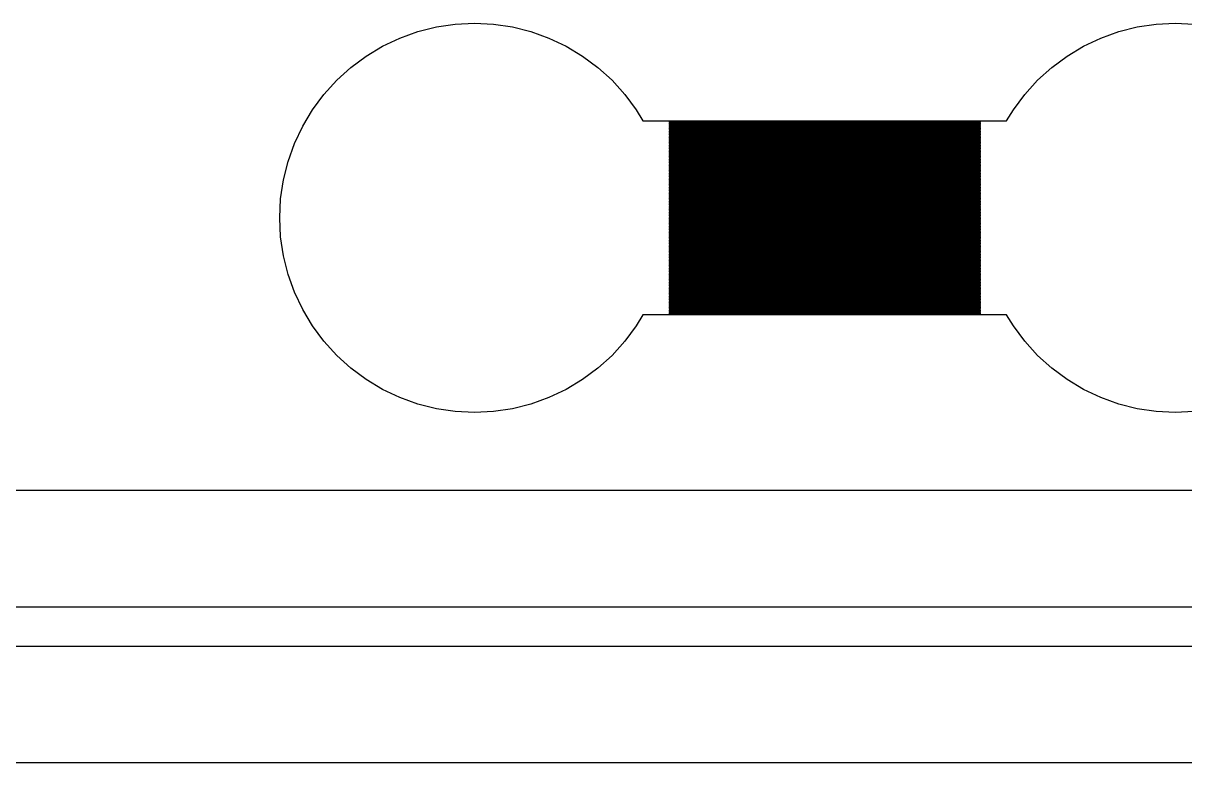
# Model space of a CAD drawing. Extents: x -16 to 132, y -40 to 113.
# Drawn here: x 26.29 to 41.54, y -2.56 to 7.16 of the extents above; entities that cross this region are included whole.
import ezdxf

# ---------------------------------------------------------------- set-up
doc = ezdxf.new("R2010")
doc.units = 0

msp = doc.modelspace()

# ---------------------------------------------------------------- linework, layer by layer
for p, q in [((31.2336, 6.96358), (31.4698, 7.04811)), ((31.4698, 7.04811), (31.7132, 7.10905)), ((31.7132, 7.10905), (31.9613, 7.14587)), ((31.9613, 7.14587), (32.2119, 7.15819)), ((32.2119, 7.15819), (32.4625, 7.14587)), ((32.4625, 7.14587), (32.7106, 7.10905)), ((32.7106, 7.10905), (32.954, 7.04811)), ((32.954, 7.04811), (33.1902, 6.96358)), ((40.437, 6.96358), (40.6732, 7.04811)), ((40.6732, 7.04811), (40.9165, 7.10905)), ((40.9165, 7.10905), (41.1647, 7.14587)), ((41.1647, 7.14587), (41.4153, 7.15819)), ((41.4153, 7.15819), (41.6659, 7.14587)), ((31.0068, 6.85631), (31.2336, 6.96358)), ((33.1902, 6.96358), (33.417, 6.85631)), ((40.2102, 6.85631), (40.437, 6.96358)), ((30.5901, 6.5779), (30.7916, 6.72733)), ((30.7916, 6.72733), (31.0068, 6.85631)), ((33.417, 6.85631), (33.6322, 6.72733)), ((33.6322, 6.72733), (33.8337, 6.5779)), ((39.7935, 6.5779), (39.995, 6.72733)), ((39.995, 6.72733), (40.2102, 6.85631)), ((30.4042, 6.40941), (30.5901, 6.5779)), ((33.8337, 6.5779), (34.0196, 6.40941)), ((39.6076, 6.40941), (39.7935, 6.5779)), ((30.2357, 6.22351), (30.4042, 6.40941)), ((34.0196, 6.40941), (34.1881, 6.22351)), ((39.4391, 6.22351), (39.6076, 6.40941)), ((30.0863, 6.022), (30.2357, 6.22351)), ((34.1881, 6.22351), (34.3375, 6.022)), ((39.2896, 6.022), (39.4391, 6.22351)), ((29.9573, 5.80681), (30.0863, 6.022)), ((34.3375, 6.022), (34.4258, 5.87482)), ((39.2014, 5.87482), (39.2896, 6.022)), ((29.85, 5.58), (29.9573, 5.80681)), ((34.4258, 5.87482), (39.2014, 5.87482)), ((38.8588, 5.86459), (34.7684, 5.86459)), ((34.7684, 5.86459), (34.7684, 5.85437)), ((34.7684, 5.85437), (38.8588, 5.85437)), ((38.8588, 5.84415), (34.7684, 5.84415)), ((34.7684, 5.84415), (34.7684, 5.83391)), ((34.7684, 5.83391), (38.8588, 5.83391)), ((38.8588, 5.82368), (34.7684, 5.82368)), ((34.7684, 5.82368), (34.7684, 5.81348)), ((34.7684, 5.81348), (38.8588, 5.81348)), ((38.8588, 5.80324), (34.7684, 5.80324)), ((34.7684, 5.80324), (34.7684, 5.79301)), ((38.8588, 5.85437), (38.8588, 5.86459)), ((38.8588, 5.83391), (38.8588, 5.84415)), ((38.8588, 5.81348), (38.8588, 5.82368)), ((38.8588, 5.79301), (38.8588, 5.80324)), ((34.7684, 5.79301), (38.8588, 5.79301)), ((38.8588, 5.78279), (34.7684, 5.78279)), ((34.7684, 5.78279), (34.7684, 5.77255)), ((34.7684, 5.77255), (38.8588, 5.77255)), ((38.8588, 5.76234), (34.7684, 5.76234)), ((34.7684, 5.76234), (34.7684, 5.75212)), ((34.7684, 5.75212), (38.8588, 5.75212)), ((38.8588, 5.74188), (34.7684, 5.74188)), ((34.7684, 5.74188), (34.7684, 5.73166)), ((34.7684, 5.73166), (38.8588, 5.73166)), ((38.8588, 5.72142), (34.7684, 5.72142)), ((34.7684, 5.72142), (34.7684, 5.71121)), ((34.7684, 5.71121), (38.8588, 5.71121)), ((38.8588, 5.70099), (34.7684, 5.70099)), ((34.7684, 5.70099), (34.7684, 5.69075)), ((34.7684, 5.69075), (38.8588, 5.69075)), ((38.8588, 5.68053), (34.7684, 5.68053)), ((34.7684, 5.68053), (34.7684, 5.6703)), ((34.7684, 5.6703), (38.8588, 5.6703)), ((38.8588, 5.66006), (34.7684, 5.66006)), ((34.7684, 5.66006), (34.7684, 5.64986)), ((34.7684, 5.64986), (38.8588, 5.64986)), ((38.8588, 5.77255), (38.8588, 5.78279)), ((38.8588, 5.75212), (38.8588, 5.76234)), ((38.8588, 5.73166), (38.8588, 5.74188)), ((38.8588, 5.71121), (38.8588, 5.72142)), ((38.8588, 5.69075), (38.8588, 5.70099)), ((38.8588, 5.6703), (38.8588, 5.68053)), ((38.8588, 5.64986), (38.8588, 5.66006)), ((29.7655, 5.3438), (29.85, 5.58)), ((38.8588, 5.63963), (34.7684, 5.63963)), ((34.7684, 5.63963), (34.7684, 5.62939)), ((34.7684, 5.62939), (38.8588, 5.62939)), ((38.8588, 5.61917), (34.7684, 5.61917)), ((34.7684, 5.61917), (34.7684, 5.60893)), ((34.7684, 5.60893), (38.8588, 5.60893)), ((38.8588, 5.59872), (34.7684, 5.59872)), ((34.7684, 5.59872), (34.7684, 5.5885)), ((34.7684, 5.5885), (38.8588, 5.5885)), ((38.8588, 5.57826), (34.7684, 5.57826)), ((34.7684, 5.57826), (34.7684, 5.56804)), ((34.7684, 5.56804), (38.8588, 5.56804)), ((38.8588, 5.55782), (34.7684, 5.55782)), ((34.7684, 5.55782), (34.7684, 5.54759)), ((34.7684, 5.54759), (38.8588, 5.54759)), ((38.8588, 5.53737), (34.7684, 5.53737)), ((34.7684, 5.53737), (34.7684, 5.52715)), ((34.7684, 5.52715), (38.8588, 5.52715)), ((38.8588, 5.51691), (34.7684, 5.51691)), ((34.7684, 5.51691), (34.7684, 5.50668)), ((34.7684, 5.50668), (38.8588, 5.50668)), ((38.8588, 5.49646), (34.7684, 5.49646)), ((34.7684, 5.49646), (34.7684, 5.48624)), ((38.8588, 5.62939), (38.8588, 5.63963)), ((38.8588, 5.60893), (38.8588, 5.61917)), ((38.8588, 5.5885), (38.8588, 5.59872)), ((38.8588, 5.56804), (38.8588, 5.57826)), ((38.8588, 5.54759), (38.8588, 5.55782)), ((38.8588, 5.52715), (38.8588, 5.53737)), ((38.8588, 5.50668), (38.8588, 5.51691)), ((38.8588, 5.48624), (38.8588, 5.49646)), ((29.7045, 5.10043), (29.7655, 5.3438)), ((34.7684, 5.48624), (38.8588, 5.48624)), ((38.8588, 5.47601), (34.7684, 5.47601)), ((34.7684, 5.47601), (34.7684, 5.46577)), ((34.7684, 5.46577), (38.8588, 5.46577)), ((38.8588, 5.45555), (34.7684, 5.45555)), ((34.7684, 5.45555), (34.7684, 5.44533)), ((34.7684, 5.44533), (38.8588, 5.44533)), ((38.8588, 5.4351), (34.7684, 5.4351)), ((34.7684, 5.4351), (34.7684, 5.42488)), ((34.7684, 5.42488), (38.8588, 5.42488)), ((38.8588, 5.41466), (34.7684, 5.41466)), ((34.7684, 5.41466), (34.7684, 5.40442)), ((34.7684, 5.40442), (38.8588, 5.40442)), ((38.8588, 5.3942), (34.7684, 5.3942)), ((34.7684, 5.3942), (34.7684, 5.38399)), ((34.7684, 5.38399), (38.8588, 5.38399)), ((38.8588, 5.37375), (34.7684, 5.37375)), ((34.7684, 5.37375), (34.7684, 5.36353)), ((34.7684, 5.36353), (38.8588, 5.36353)), ((38.8588, 5.35329), (34.7684, 5.35329)), ((34.7684, 5.35329), (34.7684, 5.34306)), ((34.7684, 5.34306), (38.8588, 5.34306)), ((38.8588, 5.46577), (38.8588, 5.47601)), ((38.8588, 5.44533), (38.8588, 5.45555)), ((38.8588, 5.42488), (38.8588, 5.4351)), ((38.8588, 5.40442), (38.8588, 5.41466)), ((38.8588, 5.38399), (38.8588, 5.3942)), ((38.8588, 5.36353), (38.8588, 5.37375)), ((38.8588, 5.34306), (38.8588, 5.35329)), ((38.8588, 5.33286), (34.7684, 5.33286)), ((34.7684, 5.33286), (34.7684, 5.32262)), ((34.7684, 5.32262), (38.8588, 5.32262)), ((38.8588, 5.31239), (34.7684, 5.31239)), ((34.7684, 5.31239), (34.7684, 5.30217)), ((34.7684, 5.30217), (38.8588, 5.30217)), ((38.8588, 5.29193), (34.7684, 5.29193)), ((34.7684, 5.29193), (34.7684, 5.28171)), ((34.7684, 5.28171), (38.8588, 5.28171)), ((38.8588, 5.2715), (34.7684, 5.2715)), ((34.7684, 5.2715), (34.7684, 5.26126)), ((34.7684, 5.26126), (38.8588, 5.26126)), ((38.8588, 5.25104), (34.7684, 5.25104)), ((34.7684, 5.25104), (34.7684, 5.24081)), ((34.7684, 5.24081), (38.8588, 5.24081)), ((38.8588, 5.23058), (34.7684, 5.23058)), ((34.7684, 5.23058), (34.7684, 5.22037)), ((34.7684, 5.22037), (38.8588, 5.22037)), ((38.8588, 5.21013), (34.7684, 5.21013)), ((34.7684, 5.21013), (34.7684, 5.19991)), ((34.7684, 5.19991), (38.8588, 5.19991)), ((38.8588, 5.18968), (34.7684, 5.18968)), ((34.7684, 5.18968), (34.7684, 5.17944)), ((38.8588, 5.32262), (38.8588, 5.33286)), ((38.8588, 5.30217), (38.8588, 5.31239)), ((38.8588, 5.28171), (38.8588, 5.29193)), ((38.8588, 5.26126), (38.8588, 5.2715)), ((38.8588, 5.24081), (38.8588, 5.25104)), ((38.8588, 5.22037), (38.8588, 5.23058)), ((38.8588, 5.19991), (38.8588, 5.21013)), ((38.8588, 5.17944), (38.8588, 5.18968)), ((29.6677, 4.85226), (29.7045, 5.10043)), ((34.7684, 5.17944), (38.8588, 5.17944)), ((38.8588, 5.16924), (34.7684, 5.16924)), ((34.7684, 5.16924), (34.7684, 5.15901)), ((34.7684, 5.15901), (38.8588, 5.15901)), ((38.8588, 5.14877), (34.7684, 5.14877)), ((34.7684, 5.14877), (34.7684, 5.13855)), ((34.7684, 5.13855), (38.8588, 5.13855)), ((38.8588, 5.12833), (34.7684, 5.12833)), ((34.7684, 5.12833), (34.7684, 5.11809)), ((34.7684, 5.11809), (38.8588, 5.11809)), ((38.8588, 5.10788), (34.7684, 5.10788)), ((34.7684, 5.10788), (34.7684, 5.09764)), ((34.7684, 5.09764), (38.8588, 5.09764)), ((38.8588, 5.08742), (34.7684, 5.08742)), ((34.7684, 5.08742), (34.7684, 5.07719)), ((34.7684, 5.07719), (38.8588, 5.07719)), ((38.8588, 5.06696), (34.7684, 5.06696)), ((34.7684, 5.06696), (34.7684, 5.05675)), ((34.7684, 5.05675), (38.8588, 5.05675)), ((38.8588, 5.04652), (34.7684, 5.04652)), ((34.7684, 5.04652), (34.7684, 5.03629)), ((34.7684, 5.03629), (38.8588, 5.03629)), ((38.8588, 5.15901), (38.8588, 5.16924)), ((38.8588, 5.13855), (38.8588, 5.14877)), ((38.8588, 5.11809), (38.8588, 5.12833)), ((38.8588, 5.09764), (38.8588, 5.10788)), ((38.8588, 5.07719), (38.8588, 5.08742)), ((38.8588, 5.05675), (38.8588, 5.06696)), ((38.8588, 5.03629), (38.8588, 5.04652)), ((38.8588, 5.02606), (34.7684, 5.02606)), ((34.7684, 5.02606), (34.7684, 5.01584)), ((34.7684, 5.01584), (38.8588, 5.01584)), ((38.8588, 5.00562), (34.7684, 5.00562)), ((34.7684, 5.00562), (34.7684, 4.99539)), ((34.7684, 4.99539), (38.8588, 4.99539)), ((38.8588, 4.98517), (34.7684, 4.98517)), ((34.7684, 4.98517), (34.7684, 4.97493)), ((34.7684, 4.97493), (38.8588, 4.97493)), ((38.8588, 4.96471), (34.7684, 4.96471)), ((34.7684, 4.96471), (34.7684, 4.95447)), ((34.7684, 4.95447), (38.8588, 4.95447)), ((38.8588, 4.94426), (34.7684, 4.94426)), ((34.7684, 4.94426), (34.7684, 4.93404)), ((34.7684, 4.93404), (38.8588, 4.93404)), ((38.8588, 4.9238), (34.7684, 4.9238)), ((34.7684, 4.9238), (34.7684, 4.91357)), ((34.7684, 4.91357), (38.8588, 4.91357)), ((38.8588, 4.90335), (34.7684, 4.90335)), ((34.7684, 4.90335), (34.7684, 4.89313)), ((34.7684, 4.89313), (38.8588, 4.89313)), ((38.8588, 4.8829), (34.7684, 4.8829)), ((34.7684, 4.8829), (34.7684, 4.87268)), ((38.8588, 5.01584), (38.8588, 5.02606)), ((38.8588, 4.99539), (38.8588, 5.00562)), ((38.8588, 4.97493), (38.8588, 4.98517)), ((38.8588, 4.95447), (38.8588, 4.96471)), ((38.8588, 4.93404), (38.8588, 4.94426)), ((38.8588, 4.91357), (38.8588, 4.9238)), ((38.8588, 4.89313), (38.8588, 4.90335)), ((38.8588, 4.87268), (38.8588, 4.8829)), ((29.6554, 4.6017), (29.6677, 4.85226)), ((34.7684, 4.87268), (38.8588, 4.87268)), ((38.8588, 4.86244), (34.7684, 4.86244)), ((34.7684, 4.86244), (34.7684, 4.85222)), ((34.7684, 4.85222), (38.8588, 4.85222)), ((38.8588, 4.842), (34.7684, 4.842)), ((34.7684, 4.842), (34.7684, 4.83177)), ((34.7684, 4.83177), (38.8588, 4.83177)), ((38.8588, 4.82155), (34.7684, 4.82155)), ((34.7684, 4.82155), (34.7684, 4.81131)), ((34.7684, 4.81131), (38.8588, 4.81131)), ((38.8588, 4.80109), (34.7684, 4.80109)), ((34.7684, 4.80109), (34.7684, 4.79088)), ((34.7684, 4.79088), (38.8588, 4.79088)), ((38.8588, 4.78064), (34.7684, 4.78064)), ((34.7684, 4.78064), (34.7684, 4.77042)), ((34.7684, 4.77042), (38.8588, 4.77042)), ((38.8588, 4.76019), (34.7684, 4.76019)), ((34.7684, 4.76019), (34.7684, 4.74995)), ((34.7684, 4.74995), (38.8588, 4.74995)), ((38.8588, 4.73973), (34.7684, 4.73973)), ((34.7684, 4.73973), (34.7684, 4.72952)), ((34.7684, 4.72952), (38.8588, 4.72952)), ((38.8588, 4.85222), (38.8588, 4.86244)), ((38.8588, 4.83177), (38.8588, 4.842)), ((38.8588, 4.81131), (38.8588, 4.82155)), ((38.8588, 4.79088), (38.8588, 4.80109)), ((38.8588, 4.77042), (38.8588, 4.78064)), ((38.8588, 4.74995), (38.8588, 4.76019)), ((38.8588, 4.72952), (38.8588, 4.73973)), ((29.6677, 4.35112), (29.6554, 4.6017)), ((38.8588, 4.71928), (34.7684, 4.71928)), ((34.7684, 4.71928), (34.7684, 4.70906)), ((34.7684, 4.70906), (38.8588, 4.70906)), ((38.8588, 4.69882), (34.7684, 4.69882)), ((34.7684, 4.69882), (34.7684, 4.6886)), ((34.7684, 4.6886), (38.8588, 4.6886)), ((38.8588, 4.67839), (34.7684, 4.67839)), ((34.7684, 4.67839), (34.7684, 4.66815)), ((34.7684, 4.66815), (38.8588, 4.66815)), ((38.8588, 4.65793), (34.7684, 4.65793)), ((34.7684, 4.65793), (34.7684, 4.64771)), ((34.7684, 4.64771), (38.8588, 4.64771)), ((38.8588, 4.63747), (34.7684, 4.63747)), ((34.7684, 4.63747), (34.7684, 4.62726)), ((34.7684, 4.62726), (38.8588, 4.62726)), ((38.8588, 4.61703), (34.7684, 4.61703)), ((34.7684, 4.61703), (34.7684, 4.6068)), ((34.7684, 4.6068), (38.8588, 4.6068)), ((38.8588, 4.59659), (34.7684, 4.59659)), ((34.7684, 4.59659), (34.7684, 4.58635)), ((34.7684, 4.58635), (38.8588, 4.58635)), ((38.8588, 4.57613), (34.7684, 4.57613)), ((34.7684, 4.57613), (34.7684, 4.56592)), ((38.8588, 4.70906), (38.8588, 4.71928)), ((38.8588, 4.6886), (38.8588, 4.69882)), ((38.8588, 4.66815), (38.8588, 4.67839)), ((38.8588, 4.64771), (38.8588, 4.65793)), ((38.8588, 4.62726), (38.8588, 4.63747)), ((38.8588, 4.6068), (38.8588, 4.61703)), ((38.8588, 4.58635), (38.8588, 4.59659)), ((38.8588, 4.56592), (38.8588, 4.57613)), ((34.7684, 4.56592), (38.8588, 4.56592)), ((38.8588, 4.55568), (34.7684, 4.55568)), ((34.7684, 4.55568), (34.7684, 4.54546)), ((34.7684, 4.54546), (38.8588, 4.54546)), ((38.8588, 4.53523), (34.7684, 4.53523)), ((34.7684, 4.53523), (34.7684, 4.52499)), ((34.7684, 4.52499), (38.8588, 4.52499)), ((38.8588, 4.51479), (34.7684, 4.51479)), ((34.7684, 4.51479), (34.7684, 4.50456)), ((34.7684, 4.50456), (38.8588, 4.50456)), ((38.8588, 4.49432), (34.7684, 4.49432)), ((34.7684, 4.49432), (34.7684, 4.4841)), ((34.7684, 4.4841), (38.8588, 4.4841)), ((38.8588, 4.47386), (34.7684, 4.47386)), ((34.7684, 4.47386), (34.7684, 4.46365)), ((34.7684, 4.46365), (38.8588, 4.46365)), ((38.8588, 4.45343), (34.7684, 4.45343)), ((34.7684, 4.45343), (34.7684, 4.44319)), ((34.7684, 4.44319), (38.8588, 4.44319)), ((38.8588, 4.43297), (34.7684, 4.43297)), ((34.7684, 4.43297), (34.7684, 4.42274)), ((38.8588, 4.54546), (38.8588, 4.55568)), ((38.8588, 4.52499), (38.8588, 4.53523)), ((38.8588, 4.50456), (38.8588, 4.51479)), ((38.8588, 4.4841), (38.8588, 4.49432)), ((38.8588, 4.46365), (38.8588, 4.47386)), ((38.8588, 4.44319), (38.8588, 4.45343)), ((38.8588, 4.42274), (38.8588, 4.43297)), ((29.7045, 4.10295), (29.6677, 4.35112)), ((34.7684, 4.42274), (38.8588, 4.42274)), ((38.8588, 4.41252), (34.7684, 4.41252)), ((34.7684, 4.41252), (34.7684, 4.4023)), ((34.7684, 4.4023), (38.8588, 4.4023)), ((38.8588, 4.39207), (34.7684, 4.39207)), ((34.7684, 4.39207), (34.7684, 4.38184)), ((34.7684, 4.38184), (38.8588, 4.38184)), ((38.8588, 4.37161), (34.7684, 4.37161)), ((34.7684, 4.37161), (34.7684, 4.36139)), ((34.7684, 4.36139), (38.8588, 4.36139)), ((38.8588, 4.35117), (34.7684, 4.35117)), ((34.7684, 4.35117), (34.7684, 4.34094)), ((34.7684, 4.34094), (38.8588, 4.34094)), ((38.8588, 4.3307), (34.7684, 4.3307)), ((34.7684, 4.3307), (34.7684, 4.32048)), ((34.7684, 4.32048), (38.8588, 4.32048)), ((38.8588, 4.31026), (34.7684, 4.31026)), ((34.7684, 4.31026), (34.7684, 4.30003)), ((34.7684, 4.30003), (38.8588, 4.30003)), ((38.8588, 4.28981), (34.7684, 4.28981)), ((34.7684, 4.28981), (34.7684, 4.27959)), ((34.7684, 4.27959), (38.8588, 4.27959)), ((38.8588, 4.4023), (38.8588, 4.41252)), ((38.8588, 4.38184), (38.8588, 4.39207)), ((38.8588, 4.36139), (38.8588, 4.37161)), ((38.8588, 4.34094), (38.8588, 4.35117)), ((38.8588, 4.32048), (38.8588, 4.3307)), ((38.8588, 4.30003), (38.8588, 4.31026)), ((38.8588, 4.27959), (38.8588, 4.28981)), ((38.8588, 4.26935), (34.7684, 4.26935)), ((34.7684, 4.26935), (34.7684, 4.25912)), ((34.7684, 4.25912), (38.8588, 4.25912)), ((38.8588, 4.24892), (34.7684, 4.24892)), ((34.7684, 4.24892), (34.7684, 4.23868)), ((34.7684, 4.23868), (38.8588, 4.23868)), ((38.8588, 4.22845), (34.7684, 4.22845)), ((34.7684, 4.22845), (34.7684, 4.21822)), ((34.7684, 4.21822), (38.8588, 4.21822)), ((38.8588, 4.20799), (34.7684, 4.20799)), ((34.7684, 4.20799), (34.7684, 4.19777)), ((34.7684, 4.19777), (38.8588, 4.19777)), ((38.8588, 4.18755), (34.7684, 4.18755)), ((34.7684, 4.18755), (34.7684, 4.17732)), ((34.7684, 4.17732), (38.8588, 4.17732)), ((38.8588, 4.1671), (34.7684, 4.1671)), ((34.7684, 4.1671), (34.7684, 4.15686)), ((34.7684, 4.15686), (38.8588, 4.15686)), ((38.8588, 4.14664), (34.7684, 4.14664)), ((34.7684, 4.14664), (34.7684, 4.13643)), ((34.7684, 4.13643), (38.8588, 4.13643)), ((38.8588, 4.12619), (34.7684, 4.12619)), ((34.7684, 4.12619), (34.7684, 4.11597)), ((38.8588, 4.25912), (38.8588, 4.26935)), ((38.8588, 4.23868), (38.8588, 4.24892)), ((38.8588, 4.21822), (38.8588, 4.22845)), ((38.8588, 4.19777), (38.8588, 4.20799)), ((38.8588, 4.17732), (38.8588, 4.18755)), ((38.8588, 4.15686), (38.8588, 4.1671)), ((38.8588, 4.13643), (38.8588, 4.14664)), ((38.8588, 4.11597), (38.8588, 4.12619)), ((29.7655, 3.85959), (29.7045, 4.10295)), ((34.7684, 4.11597), (38.8588, 4.11597)), ((38.8588, 4.10574), (34.7684, 4.10574)), ((34.7684, 4.10574), (34.7684, 4.0955)), ((34.7684, 4.0955), (38.8588, 4.0955)), ((38.8588, 4.0853), (34.7684, 4.0853)), ((34.7684, 4.0853), (34.7684, 4.07506)), ((34.7684, 4.07506), (38.8588, 4.07506)), ((38.8588, 4.06483), (34.7684, 4.06483)), ((34.7684, 4.06483), (34.7684, 4.05461)), ((34.7684, 4.05461), (38.8588, 4.05461)), ((38.8588, 4.04437), (34.7684, 4.04437)), ((34.7684, 4.04437), (34.7684, 4.03416)), ((34.7684, 4.03416), (38.8588, 4.03416)), ((38.8588, 4.02394), (34.7684, 4.02394)), ((34.7684, 4.02394), (34.7684, 4.0137)), ((34.7684, 4.0137), (38.8588, 4.0137)), ((38.8588, 4.00348), (34.7684, 4.00348)), ((34.7684, 4.00348), (34.7684, 3.99326)), ((34.7684, 3.99326), (38.8588, 3.99326)), ((38.8588, 3.98302), (34.7684, 3.98302)), ((34.7684, 3.98302), (34.7684, 3.97281)), ((34.7684, 3.97281), (38.8588, 3.97281)), ((38.8588, 4.0955), (38.8588, 4.10574)), ((38.8588, 4.07506), (38.8588, 4.0853)), ((38.8588, 4.05461), (38.8588, 4.06483)), ((38.8588, 4.03416), (38.8588, 4.04437)), ((38.8588, 4.0137), (38.8588, 4.02394)), ((38.8588, 3.99326), (38.8588, 4.00348)), ((38.8588, 3.97281), (38.8588, 3.98302)), ((29.85, 3.62338), (29.7655, 3.85959)), ((38.8588, 3.96257), (34.7684, 3.96257)), ((34.7684, 3.96257), (34.7684, 3.95235)), ((34.7684, 3.95235), (38.8588, 3.95235)), ((38.8588, 3.94212), (34.7684, 3.94212)), ((34.7684, 3.94212), (34.7684, 3.93188)), ((34.7684, 3.93188), (38.8588, 3.93188)), ((38.8588, 3.92168), (34.7684, 3.92168)), ((34.7684, 3.92168), (34.7684, 3.91145)), ((34.7684, 3.91145), (38.8588, 3.91145)), ((38.8588, 3.90121), (34.7684, 3.90121)), ((34.7684, 3.90121), (34.7684, 3.89099)), ((34.7684, 3.89099), (38.8588, 3.89099)), ((38.8588, 3.88077), (34.7684, 3.88077)), ((34.7684, 3.88077), (34.7684, 3.87054)), ((34.7684, 3.87054), (38.8588, 3.87054)), ((38.8588, 3.86032), (34.7684, 3.86032)), ((34.7684, 3.86032), (34.7684, 3.8501)), ((34.7684, 3.8501), (38.8588, 3.8501)), ((38.8588, 3.83986), (34.7684, 3.83986)), ((34.7684, 3.83986), (34.7684, 3.82964)), ((34.7684, 3.82964), (38.8588, 3.82964)), ((38.8588, 3.8194), (34.7684, 3.8194)), ((34.7684, 3.8194), (34.7684, 3.80919)), ((38.8588, 3.95235), (38.8588, 3.96257)), ((38.8588, 3.93188), (38.8588, 3.94212)), ((38.8588, 3.91145), (38.8588, 3.92168)), ((38.8588, 3.89099), (38.8588, 3.90121)), ((38.8588, 3.87054), (38.8588, 3.88077)), ((38.8588, 3.8501), (38.8588, 3.86032)), ((38.8588, 3.82964), (38.8588, 3.83986)), ((38.8588, 3.80919), (38.8588, 3.8194)), ((34.7684, 3.80919), (38.8588, 3.80919)), ((38.8588, 3.79897), (34.7684, 3.79897)), ((34.7684, 3.79897), (34.7684, 3.78873)), ((34.7684, 3.78873), (38.8588, 3.78873)), ((38.8588, 3.7785), (34.7684, 3.7785)), ((34.7684, 3.7785), (34.7684, 3.76828)), ((34.7684, 3.76828), (38.8588, 3.76828)), ((38.8588, 3.75806), (34.7684, 3.75806)), ((34.7684, 3.75806), (34.7684, 3.74783)), ((34.7684, 3.74783), (38.8588, 3.74783)), ((38.8588, 3.73761), (34.7684, 3.73761)), ((34.7684, 3.73761), (34.7684, 3.72737)), ((34.7684, 3.72737), (38.8588, 3.72737)), ((38.8588, 3.71715), (34.7684, 3.71715)), ((34.7684, 3.71715), (34.7684, 3.70692)), ((34.7684, 3.70692), (38.8588, 3.70692)), ((38.8588, 3.6967), (34.7684, 3.6967)), ((34.7684, 3.6967), (34.7684, 3.68648)), ((34.7684, 3.68648), (38.8588, 3.68648)), ((38.8588, 3.67624), (34.7684, 3.67624)), ((34.7684, 3.67624), (34.7684, 3.66602)), ((34.7684, 3.66602), (38.8588, 3.66602)), ((38.8588, 3.78873), (38.8588, 3.79897)), ((38.8588, 3.76828), (38.8588, 3.7785)), ((38.8588, 3.74783), (38.8588, 3.75806)), ((38.8588, 3.72737), (38.8588, 3.73761)), ((38.8588, 3.70692), (38.8588, 3.71715)), ((38.8588, 3.68648), (38.8588, 3.6967)), ((38.8588, 3.66602), (38.8588, 3.67624)), ((29.9573, 3.39658), (29.85, 3.62338)), ((38.8588, 3.65579), (34.7684, 3.65579)), ((34.7684, 3.65579), (34.7684, 3.64557)), ((34.7684, 3.64557), (38.8588, 3.64557)), ((38.8588, 3.63535), (34.7684, 3.63535)), ((34.7684, 3.63535), (34.7684, 3.62512)), ((34.7684, 3.62512), (38.8588, 3.62512)), ((38.8588, 3.61488), (34.7684, 3.61488)), ((34.7684, 3.61488), (34.7684, 3.60466)), ((34.7684, 3.60466), (38.8588, 3.60466)), ((38.8588, 3.59445), (34.7684, 3.59445)), ((34.7684, 3.59445), (34.7684, 3.58421)), ((34.7684, 3.58421), (38.8588, 3.58421)), ((38.8588, 3.57399), (34.7684, 3.57399)), ((34.7684, 3.57399), (34.7684, 3.56375)), ((34.7684, 3.56375), (38.8588, 3.56375)), ((38.8588, 3.55353), (34.7684, 3.55353)), ((34.7684, 3.55353), (34.7684, 3.54332)), ((34.7684, 3.54332), (38.8588, 3.54332)), ((38.8588, 3.53308), (34.7684, 3.53308)), ((34.7684, 3.53308), (34.7684, 3.52286)), ((34.7684, 3.52286), (38.8588, 3.52286)), ((38.8588, 3.51263), (34.7684, 3.51263)), ((34.7684, 3.51263), (34.7684, 3.5024)), ((38.8588, 3.64557), (38.8588, 3.65579)), ((38.8588, 3.62512), (38.8588, 3.63535)), ((38.8588, 3.60466), (38.8588, 3.61488)), ((38.8588, 3.58421), (38.8588, 3.59445)), ((38.8588, 3.56375), (38.8588, 3.57399)), ((38.8588, 3.54332), (38.8588, 3.55353)), ((38.8588, 3.52286), (38.8588, 3.53308)), ((38.8588, 3.5024), (38.8588, 3.51263)), ((30.0863, 3.18138), (29.9573, 3.39658)), ((34.7684, 3.5024), (38.8588, 3.5024)), ((38.8588, 3.49219), (34.7684, 3.49219)), ((34.7684, 3.49219), (34.7684, 3.48196)), ((34.7684, 3.48196), (38.8588, 3.48196)), ((38.8588, 3.47173), (34.7684, 3.47173)), ((34.7684, 3.47173), (34.7684, 3.4615)), ((34.7684, 3.4615), (38.8588, 3.4615)), ((38.8588, 3.45126), (34.7684, 3.45126)), ((34.7684, 3.45126), (34.7684, 3.44104)), ((34.7684, 3.44104), (38.8588, 3.44104)), ((38.8588, 3.43083), (34.7684, 3.43083)), ((34.7684, 3.43083), (34.7684, 3.42059)), ((34.7684, 3.42059), (38.8588, 3.42059)), ((38.8588, 3.41037), (34.7684, 3.41037)), ((34.7684, 3.41037), (34.7684, 3.40015)), ((34.7684, 3.40015), (38.8588, 3.40015)), ((38.8588, 3.38991), (34.7684, 3.38991)), ((34.7684, 3.38991), (34.7684, 3.3797)), ((34.7684, 3.3797), (38.8588, 3.3797)), ((38.8588, 3.36948), (34.7684, 3.36948)), ((34.7684, 3.36948), (34.7684, 3.35924)), ((34.7684, 3.35924), (38.8588, 3.35924)), ((38.8588, 3.48196), (38.8588, 3.49219)), ((38.8588, 3.4615), (38.8588, 3.47173)), ((38.8588, 3.44104), (38.8588, 3.45126)), ((38.8588, 3.42059), (38.8588, 3.43083)), ((38.8588, 3.40015), (38.8588, 3.41037)), ((38.8588, 3.3797), (38.8588, 3.38991)), ((38.8588, 3.35924), (38.8588, 3.36948)), ((34.4258, 3.32857), (34.3375, 3.18138)), ((39.2014, 3.32857), (34.4258, 3.32857)), ((38.8588, 3.34901), (34.7684, 3.34901)), ((34.7684, 3.34901), (34.7684, 3.33879)), ((34.7684, 3.33879), (38.8588, 3.33879)), ((38.8588, 3.33879), (38.8588, 3.34901)), ((39.2896, 3.18138), (39.2014, 3.32857)), ((30.2357, 2.97989), (30.0863, 3.18138)), ((34.3375, 3.18138), (34.1881, 2.97989)), ((39.4391, 2.97989), (39.2896, 3.18138)), ((30.4042, 2.79398), (30.2357, 2.97989)), ((34.1881, 2.97989), (34.0196, 2.79398)), ((39.6076, 2.79398), (39.4391, 2.97989)), ((30.5901, 2.62549), (30.4042, 2.79398)), ((34.0196, 2.79398), (33.8337, 2.62549)), ((39.7935, 2.62549), (39.6076, 2.79398)), ((30.7916, 2.47606), (30.5901, 2.62549)), ((33.8337, 2.62549), (33.6322, 2.47606)), ((39.995, 2.47606), (39.7935, 2.62549)), ((31.0068, 2.34708), (30.7916, 2.47606)), ((33.6322, 2.47606), (33.417, 2.34708)), ((40.2102, 2.34708), (39.995, 2.47606)), ((31.2336, 2.23981), (31.0068, 2.34708)), ((33.417, 2.34708), (33.1902, 2.23981)), ((40.437, 2.23981), (40.2102, 2.34708)), ((31.4698, 2.15527), (31.2336, 2.23981)), ((31.7132, 2.09433), (31.4698, 2.15527)), ((32.954, 2.15527), (32.7106, 2.09433)), ((33.1902, 2.23981), (32.954, 2.15527)), ((40.6732, 2.15527), (40.437, 2.23981)), ((40.9165, 2.09433), (40.6732, 2.15527)), ((31.9613, 2.05751), (31.7132, 2.09433)), ((32.2119, 2.0452), (31.9613, 2.05751)), ((32.4625, 2.05751), (32.2119, 2.0452)), ((32.7106, 2.09433), (32.4625, 2.05751)), ((41.1647, 2.05751), (40.9165, 2.09433)), ((41.4153, 2.0452), (41.1647, 2.05751)), ((41.6659, 2.05751), (41.4153, 2.0452)), ((1.0226, 1.0226), (109.418, 1.0226)), ((110.952, -0.51129), (-0.51129, -0.51129)), ((-1.0226, -1.0226), (111.463, -1.0226)), ((112.997, -2.55649), (-2.55649, -2.55649))]:
    msp.add_line(p, q)

doc.saveas('drawing.dxf')
